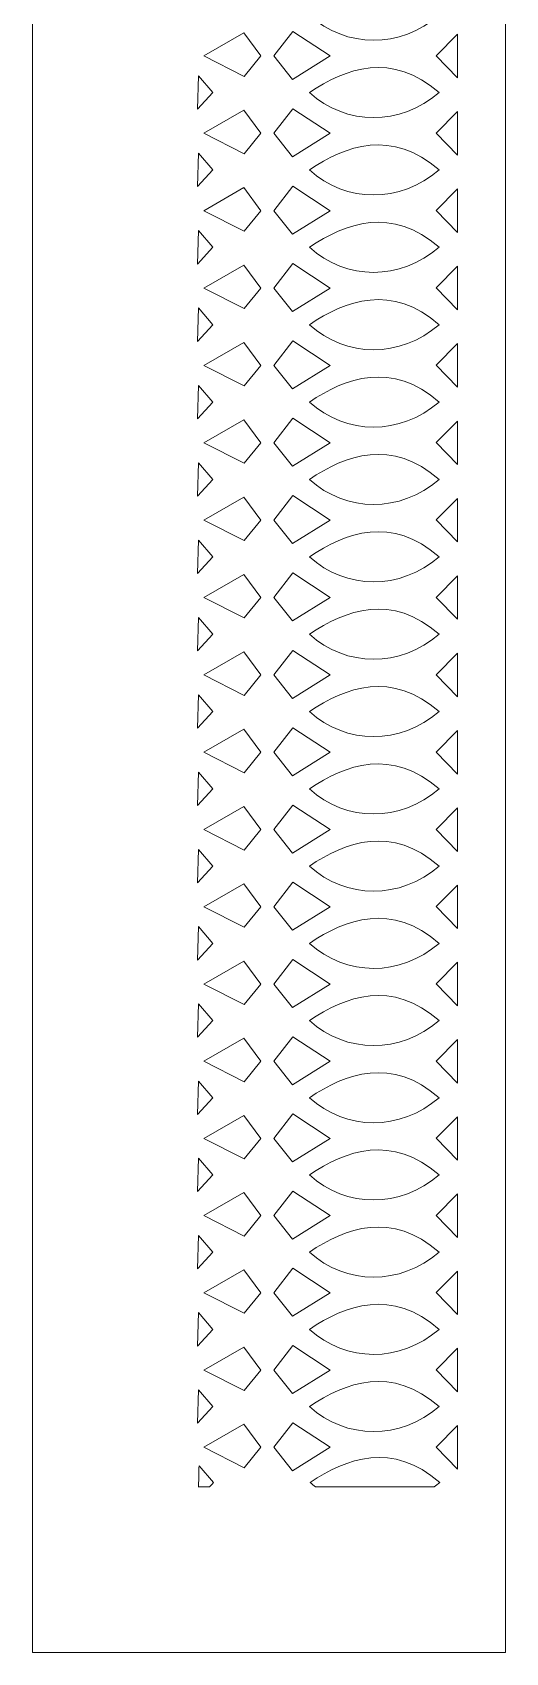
# Model space of a CAD drawing. Header units: millimetres. Extents: x -3527 to 3527, y -2807 to 2334.
# Drawn here: x 1142 to 1342, y -1005 to -320 of the extents above; entities that cross this region are included whole.
import ezdxf

# ---------------------------------------------------------------- set-up
doc = ezdxf.new("R2010")
doc.units = ezdxf.units.MM
doc.header["$MEASUREMENT"] = 0
doc.layers.add('Katman 1', color=7, linetype='Continuous')

msp = doc.modelspace()

# ---------------------------------------------------------------- linework, layer by layer
at = {"layer": 'Katman 1', "color": 250, "lineweight": 20}
for points, knots in [([(1141.7892, -1005.072), (1141.7892, -1005.072), (1341.7892, -1005.072), (1341.7892, -1005.072), (1341.7892, -1005.072), (1341.7892, 1294.928), (1341.7892, 1294.928), (1341.7892, 1294.928), (1141.7892, 1294.928), (1141.7892, 1294.928), (1141.7892, 1294.928), (1141.7892, -1005.072), (1141.7892, -1005.072)], [0, 0, 0, 0, 0.25, 0.25, 0.25, 0.5, 0.5, 0.5, 0.75, 0.75, 0.75, 1, 1, 1, 1]), ([(1258.88, -312.9176), (1274.1363, -302.5733), (1293.8122, -295.4591), (1313.689, -312.9176), (1297.2356, -327.1166), (1274.3999, -326.9556), (1258.88, -312.9176)], [0, 0, 0, 0, 0.5, 0.5, 0.5, 1, 1, 1, 1]), ([(1214.194, -330.1307), (1214.194, -330.1307), (1231.1, -320.4034), (1231.1, -320.4034), (1231.1, -320.4034), (1238.3785, -330.1307), (1238.3785, -330.1307), (1238.3785, -330.1307), (1231.3282, -338.7775), (1231.3282, -338.7775), (1231.3282, -338.7775), (1214.194, -330.1307), (1214.194, -330.1307)], [0, 0, 0, 0, 0.25, 0.25, 0.25, 0.5, 0.5, 0.5, 0.75, 0.75, 0.75, 1, 1, 1, 1]), ([(1243.8709, -330.1307), (1243.8709, -330.1307), (1251.8856, -319.7521), (1251.8856, -319.7521), (1251.8856, -319.7521), (1267.6335, -330.1307), (1267.6335, -330.1307), (1267.6335, -330.1307), (1251.7191, -340.0387), (1251.7191, -340.0387), (1251.7191, -340.0387), (1243.8709, -330.1307), (1243.8709, -330.1307)], [0, 0, 0, 0, 0.25, 0.25, 0.25, 0.5, 0.5, 0.5, 0.75, 0.75, 0.75, 1, 1, 1, 1]), ([(1312.4367, -330.0428), (1312.4367, -330.0428), (1321.5015, -320.9293), (1321.5015, -320.9293), (1321.5015, -320.9293), (1321.5015, -339.3315), (1321.5015, -339.3315), (1321.5015, -339.3315), (1312.4367, -330.0428), (1312.4367, -330.0428)], [0, 0, 0, 0, 0.33333333, 0.33333333, 0.33333333, 0.66666667, 0.66666667, 0.66666667, 1, 1, 1, 1]), ([(1258.88, -345.6252), (1274.1363, -335.2809), (1293.8122, -328.1667), (1313.689, -345.6252), (1297.2356, -359.8242), (1274.3999, -359.6632), (1258.88, -345.6252)], [0, 0, 0, 0, 0.5, 0.5, 0.5, 1, 1, 1, 1]), ([(1211.9321, -338.5629), (1211.9321, -338.5629), (1211.6255, -352.6866), (1211.6255, -352.6866), (1211.6255, -352.6866), (1218.0922, -345.6287), (1218.0922, -345.6287), (1218.0922, -345.6287), (1211.9321, -338.5629), (1211.9321, -338.5629)], [0, 0, 0, 0, 0.33333333, 0.33333333, 0.33333333, 0.66666667, 0.66666667, 0.66666667, 1, 1, 1, 1]), ([(1214.194, -362.8383), (1214.194, -362.8383), (1231.1, -353.111), (1231.1, -353.111), (1231.1, -353.111), (1238.3785, -362.8383), (1238.3785, -362.8383), (1238.3785, -362.8383), (1231.3282, -371.4851), (1231.3282, -371.4851), (1231.3282, -371.4851), (1214.194, -362.8383), (1214.194, -362.8383)], [0, 0, 0, 0, 0.25, 0.25, 0.25, 0.5, 0.5, 0.5, 0.75, 0.75, 0.75, 1, 1, 1, 1]), ([(1243.8709, -362.8383), (1243.8709, -362.8383), (1251.8856, -352.4597), (1251.8856, -352.4597), (1251.8856, -352.4597), (1267.6335, -362.8383), (1267.6335, -362.8383), (1267.6335, -362.8383), (1251.7191, -372.7463), (1251.7191, -372.7463), (1251.7191, -372.7463), (1243.8709, -362.8383), (1243.8709, -362.8383)], [0, 0, 0, 0, 0.25, 0.25, 0.25, 0.5, 0.5, 0.5, 0.75, 0.75, 0.75, 1, 1, 1, 1]), ([(1312.4367, -362.7504), (1312.4367, -362.7504), (1321.5015, -353.6369), (1321.5015, -353.6369), (1321.5015, -353.6369), (1321.5015, -372.0391), (1321.5015, -372.0391), (1321.5015, -372.0391), (1312.4367, -362.7504), (1312.4367, -362.7504)], [0, 0, 0, 0, 0.33333333, 0.33333333, 0.33333333, 0.66666667, 0.66666667, 0.66666667, 1, 1, 1, 1]), ([(1258.88, -378.3328), (1274.1363, -367.9885), (1293.8122, -360.8743), (1313.689, -378.3328), (1297.2356, -392.5318), (1274.3999, -392.3708), (1258.88, -378.3328)], [0, 0, 0, 0, 0.5, 0.5, 0.5, 1, 1, 1, 1]), ([(1211.9321, -371.2705), (1211.9321, -371.2705), (1211.6255, -385.3942), (1211.6255, -385.3942), (1211.6255, -385.3942), (1218.0922, -378.3363), (1218.0922, -378.3363), (1218.0922, -378.3363), (1211.9321, -371.2705), (1211.9321, -371.2705)], [0, 0, 0, 0, 0.33333333, 0.33333333, 0.33333333, 0.66666667, 0.66666667, 0.66666667, 1, 1, 1, 1]), ([(1214.194, -395.5459), (1214.194, -395.5459), (1231.1, -385.8186), (1231.1, -385.8186), (1231.1, -385.8186), (1238.3785, -395.5459), (1238.3785, -395.5459), (1238.3785, -395.5459), (1231.3282, -404.1927), (1231.3282, -404.1927), (1231.3282, -404.1927), (1214.194, -395.5459), (1214.194, -395.5459)], [0, 0, 0, 0, 0.25, 0.25, 0.25, 0.5, 0.5, 0.5, 0.75, 0.75, 0.75, 1, 1, 1, 1]), ([(1243.8709, -395.5459), (1243.8709, -395.5459), (1251.8856, -385.1673), (1251.8856, -385.1673), (1251.8856, -385.1673), (1267.6335, -395.5459), (1267.6335, -395.5459), (1267.6335, -395.5459), (1251.7191, -405.4539), (1251.7191, -405.4539), (1251.7191, -405.4539), (1243.8709, -395.5459), (1243.8709, -395.5459)], [0, 0, 0, 0, 0.25, 0.25, 0.25, 0.5, 0.5, 0.5, 0.75, 0.75, 0.75, 1, 1, 1, 1]), ([(1312.4367, -395.458), (1312.4367, -395.458), (1321.5015, -386.3446), (1321.5015, -386.3446), (1321.5015, -386.3446), (1321.5015, -404.7467), (1321.5015, -404.7467), (1321.5015, -404.7467), (1312.4367, -395.458), (1312.4367, -395.458)], [0, 0, 0, 0, 0.33333333, 0.33333333, 0.33333333, 0.66666667, 0.66666667, 0.66666667, 1, 1, 1, 1]), ([(1258.88, -411.0405), (1274.1363, -400.6961), (1293.8122, -393.5819), (1313.689, -411.0404), (1297.2356, -425.2394), (1274.3999, -425.0784), (1258.88, -411.0405)], [0, 0, 0, 0, 0.5, 0.5, 0.5, 1, 1, 1, 1]), ([(1211.9321, -403.9781), (1211.9321, -403.9781), (1211.6255, -418.1018), (1211.6255, -418.1018), (1211.6255, -418.1018), (1218.0922, -411.0439), (1218.0922, -411.0439), (1218.0922, -411.0439), (1211.9321, -403.9781), (1211.9321, -403.9781)], [0, 0, 0, 0, 0.33333333, 0.33333333, 0.33333333, 0.66666667, 0.66666667, 0.66666667, 1, 1, 1, 1]), ([(1214.194, -428.2535), (1214.194, -428.2535), (1231.1, -418.5262), (1231.1, -418.5262), (1231.1, -418.5262), (1238.3785, -428.2535), (1238.3785, -428.2535), (1238.3785, -428.2535), (1231.3282, -436.9003), (1231.3282, -436.9003), (1231.3282, -436.9003), (1214.194, -428.2535), (1214.194, -428.2535)], [0, 0, 0, 0, 0.25, 0.25, 0.25, 0.5, 0.5, 0.5, 0.75, 0.75, 0.75, 1, 1, 1, 1]), ([(1243.8709, -428.2535), (1243.8709, -428.2535), (1251.8856, -417.8749), (1251.8856, -417.8749), (1251.8856, -417.8749), (1267.6335, -428.2535), (1267.6335, -428.2535), (1267.6335, -428.2535), (1251.7191, -438.1615), (1251.7191, -438.1615), (1251.7191, -438.1615), (1243.8709, -428.2535), (1243.8709, -428.2535)], [0, 0, 0, 0, 0.25, 0.25, 0.25, 0.5, 0.5, 0.5, 0.75, 0.75, 0.75, 1, 1, 1, 1]), ([(1312.4367, -428.1656), (1312.4367, -428.1656), (1321.5015, -419.0522), (1321.5015, -419.0522), (1321.5015, -419.0522), (1321.5015, -437.4543), (1321.5015, -437.4543), (1321.5015, -437.4543), (1312.4367, -428.1656), (1312.4367, -428.1656)], [0, 0, 0, 0, 0.33333333, 0.33333333, 0.33333333, 0.66666667, 0.66666667, 0.66666667, 1, 1, 1, 1]), ([(1258.88, -443.7481), (1274.1363, -433.4037), (1293.8122, -426.2895), (1313.689, -443.748), (1297.2356, -457.947), (1274.3999, -457.786), (1258.88, -443.7481)], [0, 0, 0, 0, 0.5, 0.5, 0.5, 1, 1, 1, 1]), ([(1211.9321, -436.6857), (1211.9321, -436.6857), (1211.6255, -450.8094), (1211.6255, -450.8094), (1211.6255, -450.8094), (1218.0922, -443.7515), (1218.0922, -443.7515), (1218.0922, -443.7515), (1211.9321, -436.6857), (1211.9321, -436.6857)], [0, 0, 0, 0, 0.33333333, 0.33333333, 0.33333333, 0.66666667, 0.66666667, 0.66666667, 1, 1, 1, 1]), ([(1214.194, -460.9611), (1214.194, -460.9611), (1231.1, -451.2338), (1231.1, -451.2338), (1231.1, -451.2338), (1238.3785, -460.9611), (1238.3785, -460.9611), (1238.3785, -460.9611), (1231.3282, -469.6079), (1231.3282, -469.6079), (1231.3282, -469.6079), (1214.194, -460.9611), (1214.194, -460.9611)], [0, 0, 0, 0, 0.25, 0.25, 0.25, 0.5, 0.5, 0.5, 0.75, 0.75, 0.75, 1, 1, 1, 1]), ([(1243.8709, -460.9611), (1243.8709, -460.9611), (1251.8856, -450.5825), (1251.8856, -450.5825), (1251.8856, -450.5825), (1267.6335, -460.9611), (1267.6335, -460.9611), (1267.6335, -460.9611), (1251.7191, -470.8691), (1251.7191, -470.8691), (1251.7191, -470.8691), (1243.8709, -460.9611), (1243.8709, -460.9611)], [0, 0, 0, 0, 0.25, 0.25, 0.25, 0.5, 0.5, 0.5, 0.75, 0.75, 0.75, 1, 1, 1, 1]), ([(1312.4367, -460.8732), (1312.4367, -460.8732), (1321.5015, -451.7598), (1321.5015, -451.7598), (1321.5015, -451.7598), (1321.5015, -470.1619), (1321.5015, -470.1619), (1321.5015, -470.1619), (1312.4367, -460.8732), (1312.4367, -460.8732)], [0, 0, 0, 0, 0.33333333, 0.33333333, 0.33333333, 0.66666667, 0.66666667, 0.66666667, 1, 1, 1, 1]), ([(1258.88, -476.4557), (1274.1363, -466.1113), (1293.8122, -458.9971), (1313.689, -476.4556), (1297.2356, -490.6546), (1274.3999, -490.4936), (1258.88, -476.4557)], [0, 0, 0, 0, 0.5, 0.5, 0.5, 1, 1, 1, 1]), ([(1211.9321, -469.3933), (1211.9321, -469.3933), (1211.6255, -483.517), (1211.6255, -483.517), (1211.6255, -483.517), (1218.0922, -476.4591), (1218.0922, -476.4591), (1218.0922, -476.4591), (1211.9321, -469.3933), (1211.9321, -469.3933)], [0, 0, 0, 0, 0.33333333, 0.33333333, 0.33333333, 0.66666667, 0.66666667, 0.66666667, 1, 1, 1, 1]), ([(1214.194, -493.6687), (1214.194, -493.6687), (1231.1, -483.9414), (1231.1, -483.9414), (1231.1, -483.9414), (1238.3785, -493.6687), (1238.3785, -493.6687), (1238.3785, -493.6687), (1231.3282, -502.3155), (1231.3282, -502.3155), (1231.3282, -502.3155), (1214.194, -493.6687), (1214.194, -493.6687)], [0, 0, 0, 0, 0.25, 0.25, 0.25, 0.5, 0.5, 0.5, 0.75, 0.75, 0.75, 1, 1, 1, 1]), ([(1243.8709, -493.6687), (1243.8709, -493.6687), (1251.8856, -483.2901), (1251.8856, -483.2901), (1251.8856, -483.2901), (1267.6335, -493.6687), (1267.6335, -493.6687), (1267.6335, -493.6687), (1251.7191, -503.5767), (1251.7191, -503.5767), (1251.7191, -503.5767), (1243.8709, -493.6687), (1243.8709, -493.6687)], [0, 0, 0, 0, 0.25, 0.25, 0.25, 0.5, 0.5, 0.5, 0.75, 0.75, 0.75, 1, 1, 1, 1]), ([(1312.4367, -493.5808), (1312.4367, -493.5808), (1321.5015, -484.4674), (1321.5015, -484.4674), (1321.5015, -484.4674), (1321.5015, -502.8695), (1321.5015, -502.8695), (1321.5015, -502.8695), (1312.4367, -493.5808), (1312.4367, -493.5808)], [0, 0, 0, 0, 0.33333333, 0.33333333, 0.33333333, 0.66666667, 0.66666667, 0.66666667, 1, 1, 1, 1]), ([(1258.88, -509.1633), (1274.1363, -498.819), (1293.8122, -491.7047), (1313.689, -509.1632), (1297.2356, -523.3622), (1274.3999, -523.2012), (1258.88, -509.1633)], [0, 0, 0, 0, 0.5, 0.5, 0.5, 1, 1, 1, 1]), ([(1211.9321, -502.101), (1211.9321, -502.101), (1211.6255, -516.2246), (1211.6255, -516.2246), (1211.6255, -516.2246), (1218.0922, -509.1667), (1218.0922, -509.1667), (1218.0922, -509.1667), (1211.9321, -502.101), (1211.9321, -502.101)], [0, 0, 0, 0, 0.33333333, 0.33333333, 0.33333333, 0.66666667, 0.66666667, 0.66666667, 1, 1, 1, 1]), ([(1214.194, -526.3763), (1214.194, -526.3763), (1231.1, -516.649), (1231.1, -516.649), (1231.1, -516.649), (1238.3785, -526.3763), (1238.3785, -526.3763), (1238.3785, -526.3763), (1231.3282, -535.0231), (1231.3282, -535.0231), (1231.3282, -535.0231), (1214.194, -526.3763), (1214.194, -526.3763)], [0, 0, 0, 0, 0.25, 0.25, 0.25, 0.5, 0.5, 0.5, 0.75, 0.75, 0.75, 1, 1, 1, 1]), ([(1243.8709, -526.3763), (1243.8709, -526.3763), (1251.8856, -515.9977), (1251.8856, -515.9977), (1251.8856, -515.9977), (1267.6335, -526.3763), (1267.6335, -526.3763), (1267.6335, -526.3763), (1251.7191, -536.2843), (1251.7191, -536.2843), (1251.7191, -536.2843), (1243.8709, -526.3763), (1243.8709, -526.3763)], [0, 0, 0, 0, 0.25, 0.25, 0.25, 0.5, 0.5, 0.5, 0.75, 0.75, 0.75, 1, 1, 1, 1]), ([(1312.4367, -526.2884), (1312.4367, -526.2884), (1321.5015, -517.175), (1321.5015, -517.175), (1321.5015, -517.175), (1321.5015, -535.5771), (1321.5015, -535.5771), (1321.5015, -535.5771), (1312.4367, -526.2884), (1312.4367, -526.2884)], [0, 0, 0, 0, 0.33333333, 0.33333333, 0.33333333, 0.66666667, 0.66666667, 0.66666667, 1, 1, 1, 1]), ([(1258.88, -541.8709), (1274.1363, -531.5266), (1293.8122, -524.4123), (1313.689, -541.8709), (1297.2356, -556.0698), (1274.3999, -555.9088), (1258.88, -541.8709)], [0, 0, 0, 0, 0.5, 0.5, 0.5, 1, 1, 1, 1]), ([(1211.9321, -534.8086), (1211.9321, -534.8086), (1211.6255, -548.9322), (1211.6255, -548.9322), (1211.6255, -548.9322), (1218.0922, -541.8743), (1218.0922, -541.8743), (1218.0922, -541.8743), (1211.9321, -534.8086), (1211.9321, -534.8086)], [0, 0, 0, 0, 0.33333333, 0.33333333, 0.33333333, 0.66666667, 0.66666667, 0.66666667, 1, 1, 1, 1]), ([(1214.194, -559.0839), (1214.194, -559.0839), (1231.1, -549.3566), (1231.1, -549.3566), (1231.1, -549.3566), (1238.3785, -559.0839), (1238.3785, -559.0839), (1238.3785, -559.0839), (1231.3282, -567.7307), (1231.3282, -567.7307), (1231.3282, -567.7307), (1214.194, -559.0839), (1214.194, -559.0839)], [0, 0, 0, 0, 0.25, 0.25, 0.25, 0.5, 0.5, 0.5, 0.75, 0.75, 0.75, 1, 1, 1, 1]), ([(1243.8709, -559.0839), (1243.8709, -559.0839), (1251.8856, -548.7053), (1251.8856, -548.7053), (1251.8856, -548.7053), (1267.6335, -559.0839), (1267.6335, -559.0839), (1267.6335, -559.0839), (1251.7191, -568.9919), (1251.7191, -568.9919), (1251.7191, -568.9919), (1243.8709, -559.0839), (1243.8709, -559.0839)], [0, 0, 0, 0, 0.25, 0.25, 0.25, 0.5, 0.5, 0.5, 0.75, 0.75, 0.75, 1, 1, 1, 1]), ([(1312.4367, -558.996), (1312.4367, -558.996), (1321.5015, -549.8826), (1321.5015, -549.8826), (1321.5015, -549.8826), (1321.5015, -568.2847), (1321.5015, -568.2847), (1321.5015, -568.2847), (1312.4367, -558.996), (1312.4367, -558.996)], [0, 0, 0, 0, 0.33333333, 0.33333333, 0.33333333, 0.66666667, 0.66666667, 0.66666667, 1, 1, 1, 1]), ([(1258.88, -574.5785), (1274.1363, -564.2342), (1293.8122, -557.1199), (1313.689, -574.5785), (1297.2356, -588.7774), (1274.3999, -588.6164), (1258.88, -574.5785)], [0, 0, 0, 0, 0.5, 0.5, 0.5, 1, 1, 1, 1]), ([(1211.9321, -567.5162), (1211.9321, -567.5162), (1211.6255, -581.6398), (1211.6255, -581.6398), (1211.6255, -581.6398), (1218.0922, -574.5819), (1218.0922, -574.5819), (1218.0922, -574.5819), (1211.9321, -567.5162), (1211.9321, -567.5162)], [0, 0, 0, 0, 0.33333333, 0.33333333, 0.33333333, 0.66666667, 0.66666667, 0.66666667, 1, 1, 1, 1]), ([(1214.194, -591.7915), (1214.194, -591.7915), (1231.1, -582.0643), (1231.1, -582.0643), (1231.1, -582.0643), (1238.3785, -591.7915), (1238.3785, -591.7915), (1238.3785, -591.7915), (1231.3282, -600.4384), (1231.3282, -600.4384), (1231.3282, -600.4384), (1214.194, -591.7915), (1214.194, -591.7915)], [0, 0, 0, 0, 0.25, 0.25, 0.25, 0.5, 0.5, 0.5, 0.75, 0.75, 0.75, 1, 1, 1, 1]), ([(1243.8709, -591.7915), (1243.8709, -591.7915), (1251.8856, -581.4129), (1251.8856, -581.4129), (1251.8856, -581.4129), (1267.6335, -591.7915), (1267.6335, -591.7915), (1267.6335, -591.7915), (1251.7191, -601.6995), (1251.7191, -601.6995), (1251.7191, -601.6995), (1243.8709, -591.7915), (1243.8709, -591.7915)], [0, 0, 0, 0, 0.25, 0.25, 0.25, 0.5, 0.5, 0.5, 0.75, 0.75, 0.75, 1, 1, 1, 1]), ([(1312.4367, -591.7036), (1312.4367, -591.7036), (1321.5015, -582.5902), (1321.5015, -582.5902), (1321.5015, -582.5902), (1321.5015, -600.9923), (1321.5015, -600.9923), (1321.5015, -600.9923), (1312.4367, -591.7036), (1312.4367, -591.7036)], [0, 0, 0, 0, 0.33333333, 0.33333333, 0.33333333, 0.66666667, 0.66666667, 0.66666667, 1, 1, 1, 1]), ([(1258.88, -607.2861), (1274.1363, -596.9418), (1293.8122, -589.8275), (1313.689, -607.2861), (1297.2356, -621.485), (1274.3999, -621.324), (1258.88, -607.2861)], [0, 0, 0, 0, 0.5, 0.5, 0.5, 1, 1, 1, 1]), ([(1211.9321, -600.2238), (1211.9321, -600.2238), (1211.6255, -614.3474), (1211.6255, -614.3474), (1211.6255, -614.3474), (1218.0922, -607.2895), (1218.0922, -607.2895), (1218.0922, -607.2895), (1211.9321, -600.2238), (1211.9321, -600.2238)], [0, 0, 0, 0, 0.33333333, 0.33333333, 0.33333333, 0.66666667, 0.66666667, 0.66666667, 1, 1, 1, 1]), ([(1214.194, -624.4991), (1214.194, -624.4991), (1231.1, -614.7719), (1231.1, -614.7719), (1231.1, -614.7719), (1238.3785, -624.4991), (1238.3785, -624.4991), (1238.3785, -624.4991), (1231.3282, -633.146), (1231.3282, -633.146), (1231.3282, -633.146), (1214.194, -624.4991), (1214.194, -624.4991)], [0, 0, 0, 0, 0.25, 0.25, 0.25, 0.5, 0.5, 0.5, 0.75, 0.75, 0.75, 1, 1, 1, 1]), ([(1243.8709, -624.4991), (1243.8709, -624.4991), (1251.8856, -614.1205), (1251.8856, -614.1205), (1251.8856, -614.1205), (1267.6335, -624.4991), (1267.6335, -624.4991), (1267.6335, -624.4991), (1251.7191, -634.4071), (1251.7191, -634.4071), (1251.7191, -634.4071), (1243.8709, -624.4991), (1243.8709, -624.4991)], [0, 0, 0, 0, 0.25, 0.25, 0.25, 0.5, 0.5, 0.5, 0.75, 0.75, 0.75, 1, 1, 1, 1]), ([(1312.4367, -624.4112), (1312.4367, -624.4112), (1321.5015, -615.2978), (1321.5015, -615.2978), (1321.5015, -615.2978), (1321.5015, -633.6999), (1321.5015, -633.6999), (1321.5015, -633.6999), (1312.4367, -624.4112), (1312.4367, -624.4112)], [0, 0, 0, 0, 0.33333333, 0.33333333, 0.33333333, 0.66666667, 0.66666667, 0.66666667, 1, 1, 1, 1]), ([(1258.88, -639.9937), (1274.1363, -629.6494), (1293.8122, -622.5351), (1313.689, -639.9937), (1297.2356, -654.1926), (1274.3999, -654.0316), (1258.88, -639.9937)], [0, 0, 0, 0, 0.5, 0.5, 0.5, 1, 1, 1, 1]), ([(1211.9321, -632.9314), (1211.9321, -632.9314), (1211.6255, -647.055), (1211.6255, -647.055), (1211.6255, -647.055), (1218.0922, -639.9971), (1218.0922, -639.9971), (1218.0922, -639.9971), (1211.9321, -632.9314), (1211.9321, -632.9314)], [0, 0, 0, 0, 0.33333333, 0.33333333, 0.33333333, 0.66666667, 0.66666667, 0.66666667, 1, 1, 1, 1]), ([(1214.194, -657.2067), (1214.194, -657.2067), (1231.1, -647.4795), (1231.1, -647.4795), (1231.1, -647.4795), (1238.3785, -657.2067), (1238.3785, -657.2067), (1238.3785, -657.2067), (1231.3282, -665.8536), (1231.3282, -665.8536), (1231.3282, -665.8536), (1214.194, -657.2067), (1214.194, -657.2067)], [0, 0, 0, 0, 0.25, 0.25, 0.25, 0.5, 0.5, 0.5, 0.75, 0.75, 0.75, 1, 1, 1, 1]), ([(1243.8709, -657.2067), (1243.8709, -657.2067), (1251.8856, -646.8281), (1251.8856, -646.8281), (1251.8856, -646.8281), (1267.6335, -657.2067), (1267.6335, -657.2067), (1267.6335, -657.2067), (1251.7191, -667.1147), (1251.7191, -667.1147), (1251.7191, -667.1147), (1243.8709, -657.2067), (1243.8709, -657.2067)], [0, 0, 0, 0, 0.25, 0.25, 0.25, 0.5, 0.5, 0.5, 0.75, 0.75, 0.75, 1, 1, 1, 1]), ([(1312.4367, -657.1188), (1312.4367, -657.1188), (1321.5015, -648.0054), (1321.5015, -648.0054), (1321.5015, -648.0054), (1321.5015, -666.4075), (1321.5015, -666.4075), (1321.5015, -666.4075), (1312.4367, -657.1188), (1312.4367, -657.1188)], [0, 0, 0, 0, 0.33333333, 0.33333333, 0.33333333, 0.66666667, 0.66666667, 0.66666667, 1, 1, 1, 1]), ([(1258.88, -672.6272), (1274.1363, -662.2828), (1293.8122, -655.1686), (1313.689, -672.6271), (1297.2356, -686.8261), (1274.3999, -686.6651), (1258.88, -672.6272)], [0, 0, 0, 0, 0.5, 0.5, 0.5, 1, 1, 1, 1]), ([(1211.9321, -665.5648), (1211.9321, -665.5648), (1211.6255, -679.6885), (1211.6255, -679.6885), (1211.6255, -679.6885), (1218.0922, -672.6306), (1218.0922, -672.6306), (1218.0922, -672.6306), (1211.9321, -665.5648), (1211.9321, -665.5648)], [0, 0, 0, 0, 0.33333333, 0.33333333, 0.33333333, 0.66666667, 0.66666667, 0.66666667, 1, 1, 1, 1]), ([(1214.194, -689.8402), (1214.194, -689.8402), (1231.1, -680.1129), (1231.1, -680.1129), (1231.1, -680.1129), (1238.3785, -689.8402), (1238.3785, -689.8402), (1238.3785, -689.8402), (1231.3282, -698.487), (1231.3282, -698.487), (1231.3282, -698.487), (1214.194, -689.8402), (1214.194, -689.8402)], [0, 0, 0, 0, 0.25, 0.25, 0.25, 0.5, 0.5, 0.5, 0.75, 0.75, 0.75, 1, 1, 1, 1]), ([(1243.8709, -689.8402), (1243.8709, -689.8402), (1251.8856, -679.4616), (1251.8856, -679.4616), (1251.8856, -679.4616), (1267.6335, -689.8402), (1267.6335, -689.8402), (1267.6335, -689.8402), (1251.7191, -699.7482), (1251.7191, -699.7482), (1251.7191, -699.7482), (1243.8709, -689.8402), (1243.8709, -689.8402)], [0, 0, 0, 0, 0.25, 0.25, 0.25, 0.5, 0.5, 0.5, 0.75, 0.75, 0.75, 1, 1, 1, 1]), ([(1312.4367, -689.7523), (1312.4367, -689.7523), (1321.5015, -680.6389), (1321.5015, -680.6389), (1321.5015, -680.6389), (1321.5015, -699.041), (1321.5015, -699.041), (1321.5015, -699.041), (1312.4367, -689.7523), (1312.4367, -689.7523)], [0, 0, 0, 0, 0.33333333, 0.33333333, 0.33333333, 0.66666667, 0.66666667, 0.66666667, 1, 1, 1, 1]), ([(1258.88, -705.2606), (1274.1363, -694.9163), (1293.8122, -687.8021), (1313.689, -705.2606), (1297.2356, -719.4596), (1274.3999, -719.2986), (1258.88, -705.2606)], [0, 0, 0, 0, 0.5, 0.5, 0.5, 1, 1, 1, 1]), ([(1211.9321, -698.1983), (1211.9321, -698.1983), (1211.6255, -712.322), (1211.6255, -712.322), (1211.6255, -712.322), (1218.0922, -705.2641), (1218.0922, -705.2641), (1218.0922, -705.2641), (1211.9321, -698.1983), (1211.9321, -698.1983)], [0, 0, 0, 0, 0.33333333, 0.33333333, 0.33333333, 0.66666667, 0.66666667, 0.66666667, 1, 1, 1, 1]), ([(1243.8709, -722.4737), (1243.8709, -722.4737), (1251.8856, -712.0951), (1251.8856, -712.0951), (1251.8856, -712.0951), (1267.6335, -722.4737), (1267.6335, -722.4737), (1267.6335, -722.4737), (1251.7191, -732.3817), (1251.7191, -732.3817), (1251.7191, -732.3817), (1243.8709, -722.4737), (1243.8709, -722.4737)], [0, 0, 0, 0, 0.25, 0.25, 0.25, 0.5, 0.5, 0.5, 0.75, 0.75, 0.75, 1, 1, 1, 1]), ([(1214.194, -722.4737), (1214.194, -722.4737), (1231.1, -712.7464), (1231.1, -712.7464), (1231.1, -712.7464), (1238.3785, -722.4737), (1238.3785, -722.4737), (1238.3785, -722.4737), (1231.3282, -731.1205), (1231.3282, -731.1205), (1231.3282, -731.1205), (1214.194, -722.4737), (1214.194, -722.4737)], [0, 0, 0, 0, 0.25, 0.25, 0.25, 0.5, 0.5, 0.5, 0.75, 0.75, 0.75, 1, 1, 1, 1]), ([(1312.4367, -722.3858), (1312.4367, -722.3858), (1321.5015, -713.2723), (1321.5015, -713.2723), (1321.5015, -713.2723), (1321.5015, -731.6745), (1321.5015, -731.6745), (1321.5015, -731.6745), (1312.4367, -722.3858), (1312.4367, -722.3858)], [0, 0, 0, 0, 0.33333333, 0.33333333, 0.33333333, 0.66666667, 0.66666667, 0.66666667, 1, 1, 1, 1]), ([(1258.88, -737.8941), (1274.1363, -727.5498), (1293.8122, -720.4356), (1313.689, -737.8941), (1297.2356, -752.093), (1274.3999, -751.932), (1258.88, -737.8941)], [0, 0, 0, 0, 0.5, 0.5, 0.5, 1, 1, 1, 1]), ([(1211.9321, -730.8318), (1211.9321, -730.8318), (1211.6255, -744.9555), (1211.6255, -744.9555), (1211.6255, -744.9555), (1218.0922, -737.8976), (1218.0922, -737.8976), (1218.0922, -737.8976), (1211.9321, -730.8318), (1211.9321, -730.8318)], [0, 0, 0, 0, 0.33333333, 0.33333333, 0.33333333, 0.66666667, 0.66666667, 0.66666667, 1, 1, 1, 1]), ([(1214.194, -755.1071), (1214.194, -755.1071), (1231.1, -745.3799), (1231.1, -745.3799), (1231.1, -745.3799), (1238.3785, -755.1071), (1238.3785, -755.1071), (1238.3785, -755.1071), (1231.3282, -763.754), (1231.3282, -763.754), (1231.3282, -763.754), (1214.194, -755.1071), (1214.194, -755.1071)], [0, 0, 0, 0, 0.25, 0.25, 0.25, 0.5, 0.5, 0.5, 0.75, 0.75, 0.75, 1, 1, 1, 1]), ([(1243.8709, -755.1071), (1243.8709, -755.1071), (1251.8856, -744.7285), (1251.8856, -744.7285), (1251.8856, -744.7285), (1267.6335, -755.1071), (1267.6335, -755.1071), (1267.6335, -755.1071), (1251.7191, -765.0151), (1251.7191, -765.0151), (1251.7191, -765.0151), (1243.8709, -755.1071), (1243.8709, -755.1071)], [0, 0, 0, 0, 0.25, 0.25, 0.25, 0.5, 0.5, 0.5, 0.75, 0.75, 0.75, 1, 1, 1, 1]), ([(1312.4367, -755.0192), (1312.4367, -755.0192), (1321.5015, -745.9058), (1321.5015, -745.9058), (1321.5015, -745.9058), (1321.5015, -764.3079), (1321.5015, -764.3079), (1321.5015, -764.3079), (1312.4367, -755.0192), (1312.4367, -755.0192)], [0, 0, 0, 0, 0.33333333, 0.33333333, 0.33333333, 0.66666667, 0.66666667, 0.66666667, 1, 1, 1, 1]), ([(1258.88, -770.5276), (1274.1363, -760.1833), (1293.8122, -753.069), (1313.689, -770.5276), (1297.2356, -784.7265), (1274.3999, -784.5655), (1258.88, -770.5276)], [0, 0, 0, 0, 0.5, 0.5, 0.5, 1, 1, 1, 1]), ([(1211.9321, -763.4653), (1211.9321, -763.4653), (1211.6255, -777.5889), (1211.6255, -777.5889), (1211.6255, -777.5889), (1218.0922, -770.531), (1218.0922, -770.531), (1218.0922, -770.531), (1211.9321, -763.4653), (1211.9321, -763.4653)], [0, 0, 0, 0, 0.33333333, 0.33333333, 0.33333333, 0.66666667, 0.66666667, 0.66666667, 1, 1, 1, 1]), ([(1214.194, -787.7406), (1214.194, -787.7406), (1231.1, -778.0134), (1231.1, -778.0134), (1231.1, -778.0134), (1238.3785, -787.7406), (1238.3785, -787.7406), (1238.3785, -787.7406), (1231.3282, -796.3875), (1231.3282, -796.3875), (1231.3282, -796.3875), (1214.194, -787.7406), (1214.194, -787.7406)], [0, 0, 0, 0, 0.25, 0.25, 0.25, 0.5, 0.5, 0.5, 0.75, 0.75, 0.75, 1, 1, 1, 1]), ([(1243.8709, -787.7406), (1243.8709, -787.7406), (1251.8856, -777.362), (1251.8856, -777.362), (1251.8856, -777.362), (1267.6335, -787.7406), (1267.6335, -787.7406), (1267.6335, -787.7406), (1251.7191, -797.6486), (1251.7191, -797.6486), (1251.7191, -797.6486), (1243.8709, -787.7406), (1243.8709, -787.7406)], [0, 0, 0, 0, 0.25, 0.25, 0.25, 0.5, 0.5, 0.5, 0.75, 0.75, 0.75, 1, 1, 1, 1]), ([(1312.4367, -787.6527), (1312.4367, -787.6527), (1321.5015, -778.5393), (1321.5015, -778.5393), (1321.5015, -778.5393), (1321.5015, -796.9414), (1321.5015, -796.9414), (1321.5015, -796.9414), (1312.4367, -787.6527), (1312.4367, -787.6527)], [0, 0, 0, 0, 0.33333333, 0.33333333, 0.33333333, 0.66666667, 0.66666667, 0.66666667, 1, 1, 1, 1]), ([(1258.88, -803.1611), (1274.1363, -792.8168), (1293.8122, -785.7025), (1313.689, -803.1611), (1297.2356, -817.36), (1274.3999, -817.199), (1258.88, -803.1611)], [0, 0, 0, 0, 0.5, 0.5, 0.5, 1, 1, 1, 1]), ([(1211.9321, -796.0988), (1211.9321, -796.0988), (1211.6255, -810.2224), (1211.6255, -810.2224), (1211.6255, -810.2224), (1218.0922, -803.1645), (1218.0922, -803.1645), (1218.0922, -803.1645), (1211.9321, -796.0988), (1211.9321, -796.0988)], [0, 0, 0, 0, 0.33333333, 0.33333333, 0.33333333, 0.66666667, 0.66666667, 0.66666667, 1, 1, 1, 1]), ([(1214.194, -820.3741), (1214.194, -820.3741), (1231.1, -810.6469), (1231.1, -810.6469), (1231.1, -810.6469), (1238.3785, -820.3741), (1238.3785, -820.3741), (1238.3785, -820.3741), (1231.3282, -829.021), (1231.3282, -829.021), (1231.3282, -829.021), (1214.194, -820.3741), (1214.194, -820.3741)], [0, 0, 0, 0, 0.25, 0.25, 0.25, 0.5, 0.5, 0.5, 0.75, 0.75, 0.75, 1, 1, 1, 1]), ([(1243.8709, -820.3741), (1243.8709, -820.3741), (1251.8856, -809.9955), (1251.8856, -809.9955), (1251.8856, -809.9955), (1267.6335, -820.3741), (1267.6335, -820.3741), (1267.6335, -820.3741), (1251.7191, -830.2821), (1251.7191, -830.2821), (1251.7191, -830.2821), (1243.8709, -820.3741), (1243.8709, -820.3741)], [0, 0, 0, 0, 0.25, 0.25, 0.25, 0.5, 0.5, 0.5, 0.75, 0.75, 0.75, 1, 1, 1, 1]), ([(1312.4367, -820.2862), (1312.4367, -820.2862), (1321.5015, -811.1728), (1321.5015, -811.1728), (1321.5015, -811.1728), (1321.5015, -829.5749), (1321.5015, -829.5749), (1321.5015, -829.5749), (1312.4367, -820.2862), (1312.4367, -820.2862)], [0, 0, 0, 0, 0.33333333, 0.33333333, 0.33333333, 0.66666667, 0.66666667, 0.66666667, 1, 1, 1, 1]), ([(1258.88, -835.7945), (1274.1363, -825.4502), (1293.8122, -818.336), (1313.689, -835.7945), (1297.2356, -849.9935), (1274.3999, -849.8325), (1258.88, -835.7945)], [0, 0, 0, 0, 0.5, 0.5, 0.5, 1, 1, 1, 1]), ([(1211.9321, -828.7322), (1211.9321, -828.7322), (1211.6255, -842.8559), (1211.6255, -842.8559), (1211.6255, -842.8559), (1218.0922, -835.798), (1218.0922, -835.798), (1218.0922, -835.798), (1211.9321, -828.7322), (1211.9321, -828.7322)], [0, 0, 0, 0, 0.33333333, 0.33333333, 0.33333333, 0.66666667, 0.66666667, 0.66666667, 1, 1, 1, 1]), ([(1214.194, -853.0076), (1214.194, -853.0076), (1231.1, -843.2803), (1231.1, -843.2803), (1231.1, -843.2803), (1238.3785, -853.0076), (1238.3785, -853.0076), (1238.3785, -853.0076), (1231.3282, -861.6544), (1231.3282, -861.6544), (1231.3282, -861.6544), (1214.194, -853.0076), (1214.194, -853.0076)], [0, 0, 0, 0, 0.25, 0.25, 0.25, 0.5, 0.5, 0.5, 0.75, 0.75, 0.75, 1, 1, 1, 1]), ([(1243.8709, -853.0076), (1243.8709, -853.0076), (1251.8856, -842.629), (1251.8856, -842.629), (1251.8856, -842.629), (1267.6335, -853.0076), (1267.6335, -853.0076), (1267.6335, -853.0076), (1251.7191, -862.9156), (1251.7191, -862.9156), (1251.7191, -862.9156), (1243.8709, -853.0076), (1243.8709, -853.0076)], [0, 0, 0, 0, 0.25, 0.25, 0.25, 0.5, 0.5, 0.5, 0.75, 0.75, 0.75, 1, 1, 1, 1]), ([(1312.4367, -852.9197), (1312.4367, -852.9197), (1321.5015, -843.8063), (1321.5015, -843.8063), (1321.5015, -843.8063), (1321.5015, -862.2084), (1321.5015, -862.2084), (1321.5015, -862.2084), (1312.4367, -852.9197), (1312.4367, -852.9197)], [0, 0, 0, 0, 0.33333333, 0.33333333, 0.33333333, 0.66666667, 0.66666667, 0.66666667, 1, 1, 1, 1]), ([(1258.88, -868.428), (1274.1363, -858.0837), (1293.8122, -850.9695), (1313.689, -868.428), (1297.2356, -882.6269), (1274.3999, -882.4659), (1258.88, -868.428)], [0, 0, 0, 0, 0.5, 0.5, 0.5, 1, 1, 1, 1]), ([(1211.9321, -861.3657), (1211.9321, -861.3657), (1211.6255, -875.4894), (1211.6255, -875.4894), (1211.6255, -875.4894), (1218.0922, -868.4315), (1218.0922, -868.4315), (1218.0922, -868.4315), (1211.9321, -861.3657), (1211.9321, -861.3657)], [0, 0, 0, 0, 0.33333333, 0.33333333, 0.33333333, 0.66666667, 0.66666667, 0.66666667, 1, 1, 1, 1]), ([(1214.194, -885.641), (1214.194, -885.641), (1231.1, -875.9138), (1231.1, -875.9138), (1231.1, -875.9138), (1238.3785, -885.641), (1238.3785, -885.641), (1238.3785, -885.641), (1231.3282, -894.2879), (1231.3282, -894.2879), (1231.3282, -894.2879), (1214.194, -885.641), (1214.194, -885.641)], [0, 0, 0, 0, 0.25, 0.25, 0.25, 0.5, 0.5, 0.5, 0.75, 0.75, 0.75, 1, 1, 1, 1]), ([(1243.8709, -885.641), (1243.8709, -885.641), (1251.8856, -875.2625), (1251.8856, -875.2625), (1251.8856, -875.2625), (1267.6335, -885.641), (1267.6335, -885.641), (1267.6335, -885.641), (1251.7191, -895.5491), (1251.7191, -895.5491), (1251.7191, -895.5491), (1243.8709, -885.641), (1243.8709, -885.641)], [0, 0, 0, 0, 0.25, 0.25, 0.25, 0.5, 0.5, 0.5, 0.75, 0.75, 0.75, 1, 1, 1, 1]), ([(1312.4367, -885.5532), (1312.4367, -885.5532), (1321.5015, -876.4397), (1321.5015, -876.4397), (1321.5015, -876.4397), (1321.5015, -894.8419), (1321.5015, -894.8419), (1321.5015, -894.8419), (1312.4367, -885.5532), (1312.4367, -885.5532)], [0, 0, 0, 0, 0.33333333, 0.33333333, 0.33333333, 0.66666667, 0.66666667, 0.66666667, 1, 1, 1, 1]), ([(1258.88, -901.0615), (1274.1363, -890.7172), (1293.8122, -883.6029), (1313.689, -901.0615), (1297.2356, -915.2604), (1274.3999, -915.0994), (1258.88, -901.0615)], [0, 0, 0, 0, 0.5, 0.5, 0.5, 1, 1, 1, 1]), ([(1211.9321, -893.9992), (1211.9321, -893.9992), (1211.6255, -908.1229), (1211.6255, -908.1229), (1211.6255, -908.1229), (1218.0922, -901.065), (1218.0922, -901.065), (1218.0922, -901.065), (1211.9321, -893.9992), (1211.9321, -893.9992)], [0, 0, 0, 0, 0.33333333, 0.33333333, 0.33333333, 0.66666667, 0.66666667, 0.66666667, 1, 1, 1, 1]), ([(1214.194, -918.2745), (1214.194, -918.2745), (1231.1, -908.5473), (1231.1, -908.5473), (1231.1, -908.5473), (1238.3785, -918.2745), (1238.3785, -918.2745), (1238.3785, -918.2745), (1231.3282, -926.9214), (1231.3282, -926.9214), (1231.3282, -926.9214), (1214.194, -918.2745), (1214.194, -918.2745)], [0, 0, 0, 0, 0.25, 0.25, 0.25, 0.5, 0.5, 0.5, 0.75, 0.75, 0.75, 1, 1, 1, 1]), ([(1243.8709, -918.2745), (1243.8709, -918.2745), (1251.8856, -907.8959), (1251.8856, -907.8959), (1251.8856, -907.8959), (1267.6335, -918.2745), (1267.6335, -918.2745), (1267.6335, -918.2745), (1251.7191, -928.1825), (1251.7191, -928.1825), (1251.7191, -928.1825), (1243.8709, -918.2745), (1243.8709, -918.2745)], [0, 0, 0, 0, 0.25, 0.25, 0.25, 0.5, 0.5, 0.5, 0.75, 0.75, 0.75, 1, 1, 1, 1]), ([(1312.4367, -918.1866), (1312.4367, -918.1866), (1321.5015, -909.0732), (1321.5015, -909.0732), (1321.5015, -909.0732), (1321.5015, -927.4753), (1321.5015, -927.4753), (1321.5015, -927.4753), (1312.4367, -918.1866), (1312.4367, -918.1866)], [0, 0, 0, 0, 0.33333333, 0.33333333, 0.33333333, 0.66666667, 0.66666667, 0.66666667, 1, 1, 1, 1]), ([(1261.4916, -935.0718), (1260.7007, -934.4566), (1259.9254, -933.8085), (1259.1677, -933.1275), (1274.424, -922.8492), (1294.0999, -915.7802), (1313.9767, -933.1275), (1313.1821, -933.8089), (1312.3726, -934.457), (1311.5498, -935.0718)], [0, 0, 0, 0, 0.33333333, 0.33333333, 0.33333333, 0.66666667, 0.66666667, 0.66666667, 1, 1, 1, 1]), ([(1216.5902, -935.0718), (1217.6042, -933.9722), (1218.3799, -933.1309), (1218.3799, -933.1309), (1218.3799, -933.1309), (1212.2198, -926.1102), (1212.2198, -926.1102), (1212.2198, -926.1102), (1212.1117, -931.053), (1212.024, -935.0718)], [0, 0, 0, 0, 0.33333333, 0.33333333, 0.33333333, 0.66666667, 0.66666667, 0.66666667, 1, 1, 1, 1])]:
    msp.add_open_spline(points, degree=3, knots=knots, dxfattribs=at)
for points in [[(1211.7892, -935.0718), (1211.7892, -935.0718), (1216.5902, -935.0718), (1216.5902, -935.0718)], [(1261.4916, -935.0718), (1261.4916, -935.0718), (1311.5498, -935.0718), (1311.5498, -935.0718)]]:
    msp.add_open_spline(points, degree=3, dxfattribs=at)

doc.saveas('drawing.dxf')
